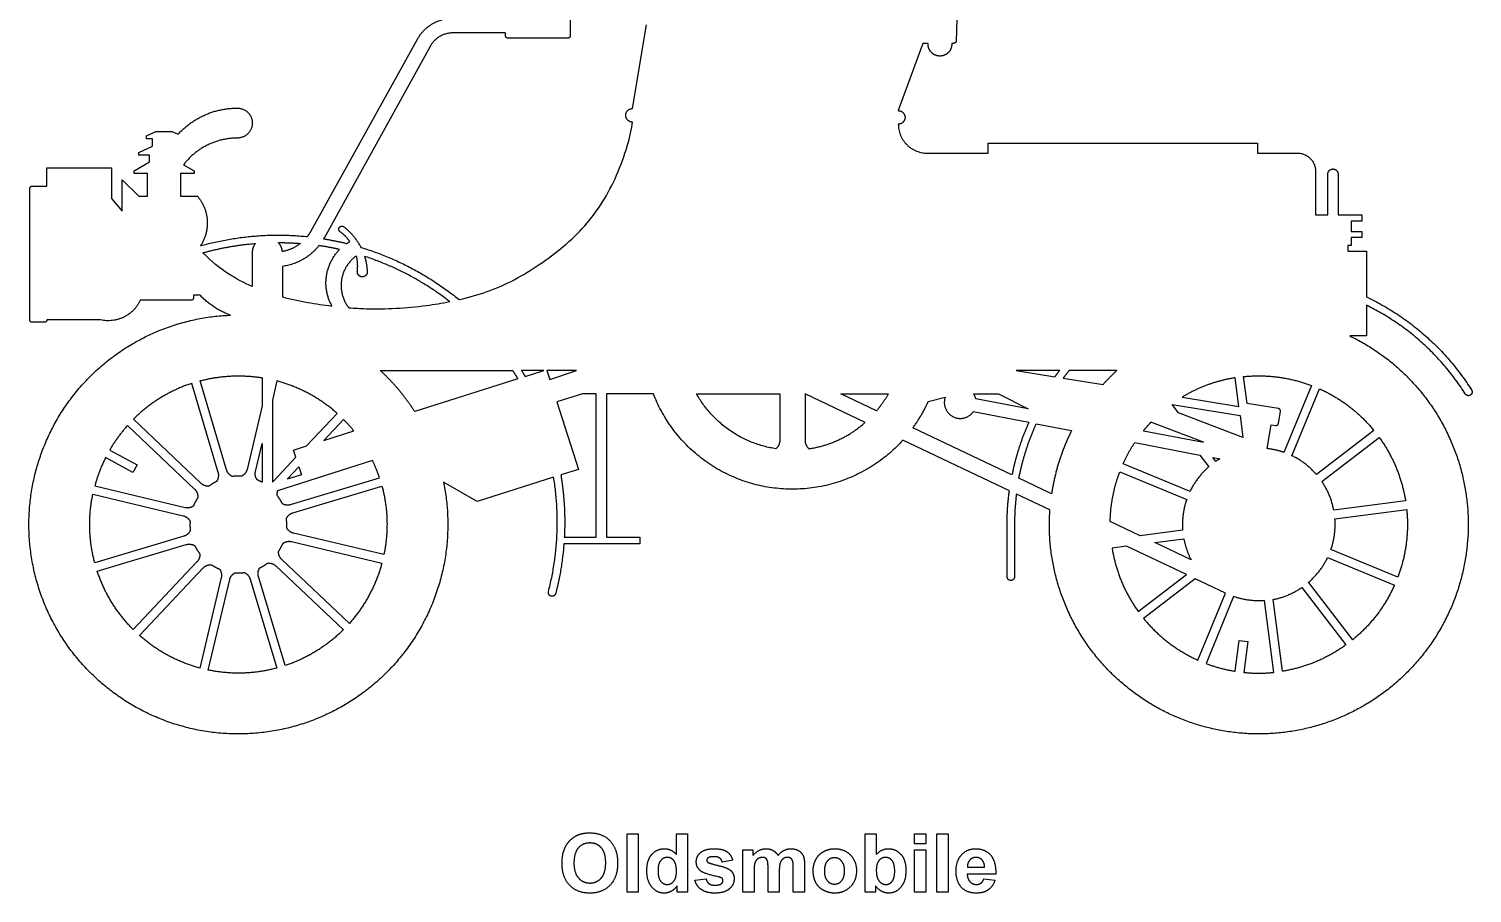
# Model space of a CAD drawing. Header units: millimetres. Extents: x -155 to 163, y -128 to 149.
# Drawn here: x 94.2 to 161.7, y -126.9 to -86.5 of the extents above; entities that cross this region are included whole.
import ezdxf

# ---------------------------------------------------------------- set-up
doc = ezdxf.new("R2010")
doc.units = ezdxf.units.MM
doc.header["$MEASUREMENT"] = 0
doc.layers.add('Layer 03', color=5, linetype='Continuous')

msp = doc.modelspace()

# ---------------------------------------------------------------- linework, layer by layer
at = {"layer": 'Layer 03'}
for p, q in [((138.308, -64.295), (137.602, -87.025)), ((119.554, -85.826), (119.554, -86.777)), ((122.464, -90.183), (123.117, -86.266)), ((107.435, -95.906), (112.401, -86.941)), ((116.526, -86.645), (114.068, -86.645)), ((116.526, -86.777), (116.526, -86.645)), ((119.444, -86.888), (116.637, -86.888)), ((113.001, -87.273), (108.035, -96.239)), ((136.046, -87.132), (134.9, -90.281)), ((136.294, -87.132), (136.046, -87.132)), ((137.492, -87.132), (137.398, -87.132)), ((99.739, -91.452), (100.174, -91.25)), ((99.739, -91.591), (99.739, -91.452)), ((100.006, -91.591), (99.739, -91.591)), ((100.006, -91.943), (100.006, -91.591)), ((100.174, -91.25), (100.931, -91.25)), ((100.931, -91.25), (101.212, -91.38)), ((139.099, -92.269), (139.099, -91.809)), ((139.099, -91.809), (151.695, -91.809)), ((151.695, -91.809), (151.695, -92.269)), ((99.372, -92.238), (100.006, -91.943)), ((99.372, -92.361), (99.372, -92.238)), ((99.872, -92.361), (99.372, -92.361)), ((99.872, -92.68), (99.872, -92.361)), ((136.258, -92.269), (139.099, -92.269)), ((151.695, -92.269), (153.577, -92.269)), ((95.07, -93.81), (95.07, -92.956)), ((95.07, -92.956), (98.094, -92.956)), ((98.094, -92.956), (98.094, -94.387)), ((99.149, -93.097), (99.872, -92.68)), ((99.149, -93.224), (99.149, -93.097)), ((101.464, -92.813), (101.956, -93.097)), ((101.956, -93.097), (101.956, -93.224)), ((154.42, -93.112), (154.42, -95.158)), ((94.384, -93.81), (95.07, -93.81)), ((98.599, -94.989), (98.599, -93.51)), ((98.599, -93.51), (99.375, -94.286)), ((99.775, -93.224), (99.149, -93.224)), ((99.775, -94.286), (99.775, -93.224)), ((101.956, -93.224), (101.33, -93.224)), ((101.33, -93.224), (101.33, -94.286)), ((154.99, -95.158), (154.99, -93.25)), ((155.472, -93.25), (155.472, -95.158)), ((94.274, -100.069), (94.274, -93.92)), ((98.094, -94.387), (98.599, -94.989)), ((99.375, -94.286), (99.775, -94.286)), ((101.33, -94.286), (102.118, -94.286)), ((154.42, -95.158), (154.99, -95.158)), ((155.472, -95.158), (156.579, -95.158)), ((156.579, -95.158), (156.579, -95.442)), ((156.579, -95.442), (156.089, -95.442)), ((156.089, -95.442), (156.089, -95.934)), ((156.089, -95.934), (156.579, -95.934)), ((156.579, -96.218), (156.089, -96.218)), ((156.089, -96.218), (156.089, -96.589)), ((156.579, -95.934), (156.579, -96.218)), ((104.673, -96.931), (104.673, -98.504)), ((156.089, -96.589), (155.934, -96.589)), ((155.934, -96.589), (155.934, -96.851)), ((155.934, -96.851), (156.803, -96.851)), ((156.803, -96.851), (156.803, -98.995)), ((106.09, -97.564), (106.09, -98.992)), ((101.816, -99.152), (99.439, -99.152)), ((102.229, -98.906), (101.926, -98.906)), ((101.926, -98.906), (101.926, -99.041)), ((156.803, -99.382), (156.803, -100.816)), ((94.96, -100.18), (94.384, -100.18)), ((97.587, -100.069), (95.07, -100.069)), ((156.803, -100.816), (156.026, -100.816)), ((110.67, -102.434), (116.859, -102.434)), ((118.314, -102.434), (117.271, -102.434)), ((117.44, -102.712), (118.314, -102.434)), ((119.845, -102.434), (118.462, -102.434)), ((118.462, -102.434), (118.599, -102.863)), ((118.599, -102.863), (119.845, -102.434)), ((142.448, -102.434), (140.414, -102.434)), ((140.414, -102.434), (142.229, -102.726)), ((145.122, -102.434), (142.892, -102.434)), ((103.09, -107.2), (101.847, -103.035)), ((103.479, -107.084), (102.236, -102.919)), ((105.14, -102.773), (105.14, -104.09)), ((105.835, -102.922), (105.623, -103.816)), ((117.099, -102.82), (112.28, -104.354)), ((142.616, -102.788), (144.476, -103.088)), ((150.828, -104.111), (150.651, -102.773)), ((151.22, -103.978), (151.053, -102.72)), ((154.232, -103.137), (152.938, -106.265)), ((153.313, -106.42), (154.607, -103.292)), ((105.623, -103.816), (105.623, -107.649)), ((120.124, -103.524), (118.93, -103.903)), ((118.93, -103.903), (119.934, -107.057)), ((120.765, -103.524), (120.124, -103.524)), ((120.765, -110.236), (120.765, -103.524)), ((123.443, -103.524), (121.251, -103.524)), ((121.251, -103.524), (121.251, -110.236)), ((125.462, -103.524), (129.357, -103.524)), ((129.357, -103.524), (129.357, -105.695)), ((130.537, -103.524), (130.537, -105.695)), ((133.356, -104.86), (130.537, -103.524)), ((133.886, -104.315), (132.216, -103.524)), ((132.216, -103.524), (134.432, -103.524)), ((136.296, -103.892), (137.094, -103.678)), ((138.425, -103.524), (139.582, -103.524)), ((140.974, -104.224), (138.525, -103.755)), ((139.582, -103.524), (140.974, -104.224)), ((148.171, -103.683), (150.828, -104.111)), ((105.14, -104.09), (104.434, -107.057)), ((107.221, -105.964), (108.656, -104.446)), ((138.409, -104.359), (141.002, -104.855)), ((147.712, -104.03), (150.884, -104.541)), ((148.008, -104.415), (147.712, -104.03)), ((151.019, -105.562), (148.008, -104.415)), ((150.884, -104.541), (151.019, -105.562)), ((152.682, -104.214), (151.22, -103.978)), ((152.681, -104.914), (152.773, -104.341)), ((101.998, -107.996), (98.838, -105.01)), ((99.117, -104.715), (102.276, -107.701)), ((108.951, -104.725), (108.02, -105.71)), ((108.02, -105.71), (109.432, -105.26)), ((140.218, -107.318), (135.581, -105.119)), ((141.354, -104.923), (143.008, -105.239)), ((146.364, -105.255), (149.172, -105.792)), ((149.172, -105.792), (146.714, -104.856)), ((152.156, -106.087), (152.336, -104.97)), ((152.336, -104.97), (152.554, -105.006)), ((157.151, -105.242), (154.467, -107.304)), ((104.829, -107.151), (105.14, -105.844)), ((105.14, -105.844), (105.14, -107.664)), ((106.612, -106.158), (107.221, -105.964)), ((140.094, -108.056), (135.114, -105.694)), ((145.961, -105.804), (149.011, -106.387)), ((154.714, -107.626), (157.398, -105.564)), ((99.098, -107.203), (97.818, -106.511)), ((98.011, -106.154), (99.291, -106.846)), ((105.67, -107.605), (106.719, -106.495)), ((110.307, -106.648), (105.857, -108.064)), ((106.719, -106.495), (106.612, -106.158)), ((149.011, -106.387), (149.43, -106.933)), ((149.752, -106.686), (149.611, -106.502)), ((149.611, -106.502), (149.941, -106.565)), ((99.291, -106.846), (99.098, -107.203)), ((106.309, -107.521), (106.86, -106.937)), ((106.978, -107.308), (106.309, -107.521)), ((106.86, -106.937), (106.978, -107.308)), ((119.934, -107.057), (119.114, -107.318)), ((145.263, -107.168), (148.39, -108.462)), ((148.545, -108.086), (145.418, -106.793)), ((97.315, -107.83), (101.543, -108.837)), ((106.466, -108.698), (110.631, -107.455)), ((106.582, -109.087), (110.747, -107.844)), ((115.197, -108.565), (113.624, -107.657)), ((118.778, -107.425), (115.197, -108.565)), ((142.072, -108.197), (140.543, -107.472)), ((97.221, -108.225), (101.449, -109.232)), ((141.989, -108.955), (140.425, -108.213)), ((158.626, -108.525), (155.271, -108.968)), ((155.324, -109.371), (158.68, -108.928)), ((110.837, -111.048), (106.609, -110.042)), ((139.988, -112.08), (139.988, -109.637)), ((140.336, -109.637), (140.336, -112.08)), ((146.22, -110.164), (144.811, -109.496)), ((148.201, -109.903), (146.22, -110.164)), ((101.476, -110.187), (97.311, -111.43)), ((97.427, -111.819), (101.592, -110.576)), ((106.515, -110.437), (110.743, -111.443)), ((122.802, -110.543), (119.257, -110.543)), ((119.277, -110.236), (120.765, -110.236)), ((121.251, -110.236), (122.802, -110.236)), ((122.802, -110.236), (122.802, -110.543)), ((145.582, -110.658), (144.899, -110.749)), ((148.375, -111.983), (145.582, -110.658)), ((146.896, -110.485), (148.254, -110.305)), ((148.598, -111.292), (146.896, -110.485)), ((102.093, -111.389), (99.107, -114.548)), ((109.22, -114.263), (106.06, -111.278)), ((154.98, -111.187), (158.107, -112.481)), ((158.263, -112.106), (155.135, -110.812)), ((99.402, -114.827), (102.388, -111.668)), ((105.781, -111.573), (108.941, -114.559)), ((146.127, -113.709), (148.375, -111.983)), ((103.229, -112.122), (102.222, -116.351)), ((102.618, -116.445), (103.624, -112.216)), ((104.579, -112.19), (105.822, -116.355)), ((106.211, -116.239), (104.968, -112.073)), ((148.787, -112.178), (146.374, -114.032)), ((150.212, -112.854), (148.787, -112.178)), ((153.773, -112.588), (155.835, -115.272)), ((156.157, -115.025), (154.095, -112.341)), ((148.918, -115.982), (150.212, -112.854)), ((150.587, -113.009), (149.294, -116.137)), ((152.472, -116.554), (152.028, -113.198)), ((152.874, -116.501), (152.431, -113.145)), ((150.657, -116.502), (150.847, -115.058)), ((150.847, -115.058), (151.249, -115.111)), ((151.249, -115.111), (151.06, -116.554)), ((122.209, -126.828), (122.209, -124.111)), ((122.209, -124.111), (122.732, -124.111)), ((122.732, -124.111), (122.732, -126.828)), ((124.521, -125.076), (124.521, -124.111)), ((124.521, -124.111), (125.044, -124.111)), ((125.044, -124.111), (125.044, -126.828)), ((133.348, -126.828), (133.348, -124.111)), ((133.348, -124.111), (133.871, -124.111)), ((133.871, -124.111), (133.871, -125.076)), ((135.661, -124.567), (135.661, -124.111)), ((135.661, -124.111), (136.184, -124.111)), ((136.184, -124.111), (136.184, -124.567)), ((136.707, -126.828), (136.707, -124.111)), ((136.707, -124.111), (137.23, -124.111)), ((137.23, -124.111), (137.23, -126.828)), ((127.626, -126.828), (127.626, -124.854)), ((127.626, -124.854), (128.099, -124.854)), ((128.099, -124.854), (128.099, -125.121)), ((136.184, -124.567), (135.661, -124.567)), ((135.661, -126.828), (135.661, -124.854)), ((135.661, -124.854), (136.184, -124.854)), ((136.184, -124.854), (136.184, -126.828)), ((127.154, -125.343), (126.664, -125.428)), ((130.513, -125.562), (130.513, -126.828)), ((125.382, -126.271), (125.905, -126.204)), ((128.15, -125.869), (128.15, -126.828)), ((128.808, -126.828), (128.808, -125.746)), ((129.331, -125.88), (129.331, -126.828)), ((129.989, -126.828), (129.989, -125.699)), ((139.458, -125.985), (138.125, -125.985)), ((138.134, -125.664), (138.935, -125.664)), ((138.901, -126.204), (139.424, -126.271)), ((122.732, -126.828), (122.209, -126.828)), ((124.555, -126.828), (124.555, -126.54)), ((125.044, -126.828), (124.555, -126.828)), ((128.15, -126.828), (127.626, -126.828)), ((129.331, -126.828), (128.808, -126.828)), ((130.513, -126.828), (129.989, -126.828)), ((133.838, -126.828), (133.348, -126.828)), ((133.838, -126.54), (133.838, -126.828)), ((136.184, -126.828), (135.661, -126.828)), ((137.23, -126.828), (136.707, -126.828))]:
    msp.add_line(p, q, dxfattribs=at)
for points, weights in [([(112.401, -86.941), (112.945, -85.959), (114.068, -85.959)], [1, 0.861566488663, 1]), ([(114.068, -86.645), (113.35, -86.645), (113.001, -87.273)], [1, 0.861566488705, 1]), ([(116.637, -86.888), (116.526, -86.888), (116.526, -86.777)], [1, 0.707106781187, 1]), ([(119.554, -86.777), (119.554, -86.888), (119.444, -86.888)], [1, 0.707106781187, 1]), ([(137.602, -87.025), (137.599, -87.132), (137.492, -87.132)], [1, 0.717993996247, 1]), ([(101.212, -91.38), (102.33, -90.162), (103.983, -90.162)], [1, 0.915466501608, 1]), ([(134.9, -90.911), (134.9, -92.269), (136.258, -92.269)], [1, 0.707106768895, 1]), ([(103.983, -91.562), (102.413, -91.562), (101.464, -92.813)], [1, 0.895659926794, 1]), ([(153.577, -92.269), (154.42, -92.269), (154.42, -93.112)], [1, 0.707106781187, 1]), ([(94.274, -93.92), (94.274, -93.81), (94.384, -93.81)], [1, 0.707106781187, 1]), ([(102.118, -94.286), (103.057, -95.391), (102.257, -96.6)], [1, 0.799317295112, 1]), ([(108.943, -95.699), (109.465, -96.092), (109.76, -96.677)], [1, 0.973946892104, 1]), ([(102.257, -96.6), (104.716, -95.911), (107.256, -96.173)], [1, 0.982373297411, 1]), ([(102.366, -96.931), (103.574, -96.594), (104.825, -96.493)], [1, 0.995427208101, 1]), ([(104.825, -96.493), (104.673, -96.686), (104.673, -96.931)], [1, 0.945145720383, 1]), ([(106.087, -96.87), (106.067, -96.629), (105.903, -96.451)], [1, 0.946210454214, 1]), ([(105.903, -96.451), (106.418, -96.452), (106.932, -96.493)], [1, 0.999222636631, 1]), ([(106.932, -96.493), (106.556, -96.786), (106.087, -96.87)], [1, 0.970831665588, 1]), ([(107.256, -96.173), (107.356, -96.047), (107.435, -95.906)], [1, 0.996520216277, 1]), ([(108.035, -96.239), (108.025, -96.256), (108.015, -96.274)], [1, 0.999970001579, 1]), ([(108.015, -96.274), (108.56, -96.362), (109.097, -96.495)], [1, 0.999152602144, 1]), ([(109.243, -96.403), (109.053, -96.136), (108.787, -95.945)], [1, 0.986652271872, 1]), ([(109.097, -96.495), (109.168, -96.446), (109.243, -96.403)], [1, 0.999254975535, 1]), ([(107.799, -96.593), (107.141, -97.425), (106.09, -97.564)], [1, 0.926710023049, 1]), ([(108.764, -96.774), (108.285, -96.665), (107.799, -96.593)], [1, 0.999293707278, 1]), ([(108.409, -99.419), (107.598, -97.964), (108.764, -96.774)], [1, 0.800975590875, 1]), ([(109.595, -97.794), (109.64, -97.43), (109.551, -97.073)], [1, 0.983257225704, 1]), ([(109.76, -96.677), (112.299, -97.444), (114.356, -99.12)], [1, 0.981012002275, 1]), ([(113.915, -99.214), (112.108, -97.806), (109.931, -97.095)], [1, 0.984987538407, 1]), ([(109.931, -97.095), (110.041, -97.445), (110.058, -97.812)], [1, 0.991570658556, 1]), ([(99.439, -99.152), (98.881, -100.352), (97.587, -100.069)], [1, 0.780442320309, 1]), ([(101.926, -99.041), (101.926, -99.152), (101.816, -99.152)], [1, 0.707106781187, 1]), ([(103.662, -99.847), (102.833, -99.548), (102.229, -98.906)], [1, 0.972562708064, 1]), ([(156.803, -98.995), (159.89, -100.458), (161.715, -103.344)], [1, 0.960413113567, 1]), ([(161.421, -103.531), (159.697, -100.805), (156.803, -99.382)], [1, 0.962406657446, 1]), ([(94.384, -100.18), (94.274, -100.18), (94.274, -100.069)], [1, 0.707106781187, 1]), ([(95.07, -100.069), (95.07, -100.18), (94.96, -100.18)], [1, 0.707106781187, 1]), ([(112.28, -104.354), (111.598, -103.29), (110.67, -102.434)], [1, 0.991787060761, 1]), ([(116.859, -102.434), (116.982, -102.625), (117.099, -102.82)], [1, 0.999848432769, 1]), ([(117.271, -102.434), (117.357, -102.572), (117.44, -102.712)], [1, 0.999926580145, 1]), ([(142.229, -102.726), (142.336, -102.578), (142.448, -102.434)], [1, 0.999879786842, 1]), ([(142.892, -102.434), (142.751, -102.608), (142.616, -102.788)], [1, 0.999806393709, 1]), ([(144.476, -103.088), (144.784, -102.746), (145.122, -102.434)], [1, 0.998898599679, 1]), ([(101.847, -103.035), (100.283, -103.552), (99.117, -104.715)], [1, 0.973072013783, 1]), ([(102.236, -102.919), (103.673, -102.535), (105.14, -102.773)], [1, 0.977896461911, 1]), ([(108.656, -104.446), (107.426, -103.35), (105.835, -102.922)], [1, 0.973072013783, 1]), ([(150.651, -102.773), (149.323, -102.988), (148.171, -103.683)], [1, 0.981796141477, 1]), ([(151.053, -102.72), (152.692, -102.552), (154.232, -103.137)], [1, 0.973072013783, 1]), ([(154.607, -103.292), (156.11, -103.966), (157.151, -105.242)], [1, 0.973072013783, 1]), ([(129.171, -106.095), (126.688, -105.715), (125.462, -103.524)], [1, 0.89846992372, 1]), ([(134.432, -103.524), (134.196, -103.945), (133.886, -104.315)], [1, 0.995612384717, 1]), ([(135.581, -105.119), (136.002, -104.542), (136.296, -103.892)], [1, 0.994799142073, 1]), ([(138.525, -103.755), (138.495, -103.631), (138.425, -103.524)], [1, 0.985658350675, 1]), ([(152.773, -104.341), (152.791, -104.231), (152.682, -104.214)], [1, 0.707106781187, 1]), ([(98.838, -105.01), (98.366, -105.54), (98.011, -106.154)], [1, 0.994833706697, 1]), ([(109.432, -105.26), (109.205, -104.98), (108.951, -104.725)], [1, 0.998659713877, 1]), ([(130.723, -106.095), (132.222, -105.866), (133.356, -104.86)], [1, 0.959162645421, 1]), ([(141.002, -104.855), (140.474, -106.043), (140.218, -107.318)], [1, 0.993959561843, 1]), ([(140.543, -107.472), (140.798, -106.15), (141.354, -104.923)], [1, 0.993123980885, 1]), ([(143.008, -105.239), (142.303, -106.643), (142.072, -108.197)], [1, 0.987382664048, 1]), ([(146.714, -104.856), (146.531, -105.049), (146.364, -105.255)], [1, 0.999270747243, 1]), ([(152.554, -105.006), (152.663, -105.023), (152.681, -104.914)], [1, 0.707106781186, 1]), ([(129.357, -105.695), (129.357, -105.938), (129.171, -106.095)], [1, 0.906307787037, 1]), ([(130.537, -105.695), (130.537, -105.938), (130.723, -106.095)], [1, 0.906307787037, 1]), ([(145.418, -106.793), (145.649, -106.276), (145.961, -105.804)], [1, 0.996703802234, 1]), ([(157.398, -105.564), (158.363, -106.899), (158.626, -108.525)], [1, 0.973072013783, 1]), ([(97.818, -106.511), (97.499, -107.145), (97.315, -107.83)], [1, 0.994833706697, 1]), ([(110.631, -107.455), (110.494, -107.041), (110.307, -106.648)], [1, 0.998042189445, 1]), ([(149.941, -106.565), (149.844, -106.622), (149.752, -106.686)], [1, 0.999506891315, 1]), ([(152.938, -106.265), (152.557, -106.132), (152.156, -106.087)], [1, 0.993680176555, 1]), ([(154.467, -107.304), (153.982, -106.742), (153.313, -106.42)], [1, 0.979078901912, 1]), ([(103.03, -107.605), (103.154, -107.416), (103.09, -107.2)], [1, 0.906307787037, 1]), ([(103.751, -107.39), (103.544, -107.3), (103.479, -107.084)], [1, 0.906307787037, 1]), ([(104.434, -107.057), (104.382, -107.277), (104.18, -107.378)], [1, 0.906307787037, 1]), ([(104.911, -107.551), (104.777, -107.371), (104.829, -107.151)], [1, 0.906307787037, 1]), ([(119.114, -107.318), (119.355, -108.768), (119.277, -110.236)], [1, 0.994053595942, 1]), ([(144.811, -109.496), (144.835, -108.293), (145.263, -107.168)], [1, 0.985349065203, 1]), ([(149.43, -106.933), (148.868, -107.418), (148.545, -108.086)], [1, 0.979078901912, 1]), ([(102.148, -108.376), (102.161, -108.151), (101.998, -107.996)], [1, 0.906307787037, 1]), ([(102.276, -107.701), (102.44, -107.856), (102.664, -107.83)], [1, 0.906307787037, 1]), ([(102.664, -107.83), (102.837, -107.7), (103.03, -107.605)], [1, 0.995481683624, 1]), ([(104.18, -107.378), (103.965, -107.363), (103.751, -107.39)], [1, 0.995481683624, 1]), ([(105.14, -107.664), (105.029, -107.601), (104.911, -107.551)], [1, 0.998413728144, 1]), ([(105.623, -107.649), (105.648, -107.629), (105.67, -107.605)], [1, 0.997820882549, 1]), ([(110.747, -107.844), (111.172, -109.436), (110.837, -111.048)], [1, 0.973072013783, 1]), ([(118.535, -112.779), (119.217, -110.128), (118.778, -107.425)], [1, 0.978754753559, 1]), ([(155.271, -108.968), (155.132, -108.239), (154.714, -107.626)], [1, 0.979078901912, 1]), ([(97.311, -111.43), (96.886, -109.838), (97.221, -108.225)], [1, 0.973072013783, 1]), ([(101.944, -108.754), (102.028, -108.555), (102.148, -108.376)], [1, 0.995481683624, 1]), ([(105.857, -108.064), (105.824, -108.166), (105.836, -108.272)], [1, 0.97629600712, 1]), ([(105.836, -108.272), (105.966, -108.444), (106.061, -108.638)], [1, 0.995481683624, 1]), ([(106.061, -108.638), (106.25, -108.762), (106.466, -108.698)], [1, 0.906307787037, 1]), ([(139.988, -109.637), (139.988, -108.843), (140.094, -108.056)], [1, 0.997733757919, 1]), ([(140.425, -108.213), (140.336, -108.922), (140.336, -109.637)], [1, 0.99804897293, 1]), ([(148.39, -108.462), (148.146, -109.162), (148.201, -109.903)], [1, 0.979078901912, 1]), ([(101.449, -109.232), (101.669, -109.284), (101.77, -109.485)], [1, 0.906307787037, 1]), ([(101.543, -108.837), (101.763, -108.889), (101.944, -108.754)], [1, 0.906307787037, 1]), ([(106.276, -109.358), (106.366, -109.152), (106.582, -109.087)], [1, 0.906307787037, 1]), ([(106.288, -109.788), (106.303, -109.573), (106.276, -109.358)], [1, 0.995481683624, 1]), ([(155.135, -110.812), (155.379, -110.111), (155.324, -109.371)], [1, 0.979078901912, 1]), ([(158.68, -108.928), (158.847, -110.566), (158.263, -112.106)], [1, 0.973072013783, 1]), ([(101.782, -109.915), (101.692, -110.122), (101.476, -110.187)], [1, 0.906307787037, 1]), ([(101.77, -109.485), (101.755, -109.701), (101.782, -109.915)], [1, 0.995481683624, 1]), ([(106.609, -110.042), (106.389, -109.99), (106.288, -109.788)], [1, 0.906307787037, 1]), ([(101.592, -110.576), (101.808, -110.511), (101.997, -110.635)], [1, 0.906307787037, 1]), ([(101.997, -110.635), (102.092, -110.829), (102.222, -111.002)], [1, 0.995481683624, 1]), ([(105.91, -110.898), (106.03, -110.718), (106.114, -110.519)], [1, 0.995481683624, 1]), ([(106.114, -110.519), (106.295, -110.385), (106.515, -110.437)], [1, 0.906307787037, 1]), ([(119.257, -110.543), (119.167, -111.722), (118.872, -112.866)], [1, 0.9961436666, 1]), ([(148.254, -110.305), (148.353, -110.824), (148.598, -111.292)], [1, 0.989237540699, 1]), ([(102.222, -111.002), (102.248, -111.225), (102.093, -111.389)], [1, 0.906307787037, 1]), ([(106.06, -111.278), (105.897, -111.123), (105.91, -110.898)], [1, 0.906307787037, 1]), ([(144.899, -110.749), (145.162, -112.375), (146.127, -113.709)], [1, 0.973072013783, 1]), ([(154.095, -112.341), (154.657, -111.856), (154.98, -111.187)], [1, 0.979078901912, 1]), ([(99.107, -114.548), (97.944, -113.383), (97.427, -111.819)], [1, 0.973072013783, 1]), ([(102.388, -111.668), (102.543, -111.504), (102.768, -111.518)], [1, 0.906307787037, 1]), ([(102.768, -111.518), (102.948, -111.638), (103.147, -111.722)], [1, 0.995481683624, 1]), ([(103.147, -111.722), (103.281, -111.903), (103.229, -112.122)], [1, 0.906307787037, 1]), ([(103.624, -112.216), (103.676, -111.997), (103.878, -111.896)], [1, 0.906307787037, 1]), ([(103.878, -111.896), (104.093, -111.911), (104.307, -111.884)], [1, 0.995481683624, 1]), ([(104.307, -111.884), (104.514, -111.974), (104.579, -112.19)], [1, 0.906307787037, 1]), ([(104.968, -112.073), (104.903, -111.857), (105.027, -111.669)], [1, 0.906307787037, 1]), ([(105.027, -111.669), (105.221, -111.574), (105.394, -111.444)], [1, 0.995481683624, 1]), ([(105.394, -111.444), (105.618, -111.418), (105.781, -111.573)], [1, 0.906307787037, 1]), ([(110.743, -111.443), (110.315, -113.034), (109.22, -114.263)], [1, 0.973072013783, 1]), ([(152.431, -113.145), (153.16, -113.006), (153.773, -112.588)], [1, 0.979078901912, 1]), ([(158.107, -112.481), (157.434, -113.984), (156.157, -115.025)], [1, 0.973072013783, 1]), ([(152.028, -113.198), (151.288, -113.253), (150.587, -113.009)], [1, 0.979078901912, 1]), ([(146.374, -114.032), (147.415, -115.308), (148.918, -115.982)], [1, 0.973072013783, 1]), ([(108.941, -114.559), (107.775, -115.722), (106.211, -116.239)], [1, 0.973072013783, 1]), ([(102.222, -116.351), (100.632, -115.923), (99.402, -114.827)], [1, 0.973072013783, 1]), ([(155.835, -115.272), (154.5, -116.237), (152.874, -116.501)], [1, 0.973072013783, 1]), ([(105.822, -116.355), (104.23, -116.78), (102.618, -116.445)], [1, 0.973072013783, 1]), ([(149.294, -116.137), (149.957, -116.389), (150.657, -116.502)], [1, 0.994833706697, 1]), ([(151.06, -116.554), (151.766, -116.626), (152.472, -116.554)], [1, 0.994833706697, 1])]:
    msp.add_rational_spline(points, weights, degree=2, dxfattribs=at)
for points, weights, knots in [([(137.398, -87.132), (137.416, -87.373), (137.252, -87.55), (137.088, -87.727), (136.846, -87.727), (136.605, -87.727), (136.441, -87.55), (136.276, -87.373), (136.294, -87.132)], [1, 0.916518495185, 1, 0.916518495185, 1, 0.916518495185, 1, 0.916518495185, 1], [15482.188005, 15482.188005, 15482.188005, 15486.309373, 15486.309373, 15490.430741, 15490.430741, 15494.552109, 15494.552109, 15498.673477, 15498.673477, 15498.673477]), ([(103.983, -90.162), (104.683, -90.162), (104.683, -90.862), (104.683, -91.562), (103.983, -91.562)], [1, 0.707106774995, 1, 0.707106774995, 1], [17667.557445, 17667.557445, 17667.557445, 17677.50671, 17677.50671, 17687.455975, 17687.455975, 17687.455975]), ([(122.464, -90.813), (122.149, -90.813), (122.149, -90.498), (122.149, -90.183), (122.464, -90.183)], [1, 0.707106781177, 1, 0.707106781177, 1], [14713.355231, 14713.355231, 14713.355231, 14717.834377, 14717.834377, 14722.313522, 14722.313522, 14722.313522]), ([(134.9, -90.281), (135.215, -90.281), (135.215, -90.596), (135.215, -90.911), (134.9, -90.911)], [1, 0.707106781187, 1, 0.707106781187, 1], [15531.241244, 15531.241244, 15531.241244, 15535.720389, 15535.720389, 15540.199535, 15540.199535, 15540.199535]), ([(154.99, -93.25), (154.99, -93.009), (155.231, -93.009), (155.472, -93.009), (155.472, -93.25)], [1, 0.707106823793, 1, 0.707106823793, 1], [15777.460028, 15777.460028, 15777.460028, 15780.883138, 15780.883138, 15784.306248, 15784.306248, 15784.306248]), ([(108.787, -95.945), (108.676, -95.865), (108.749, -95.749), (108.823, -95.633), (108.943, -95.699)], [1, 0.728538256713, 1, 0.728538256713, 1], [14537.170102, 14537.170102, 14537.170102, 14539.163426, 14539.163426, 14541.156749, 14541.156749, 14541.156749]), ([(109.551, -97.073), (108.96, -97.492), (108.853, -98.208), (108.746, -98.925), (109.19, -99.497)], [1, 0.919543678515, 1, 0.919543678515, 1], [384.175954, 384.175954, 384.175954, 396.56711, 396.56711, 408.958266, 408.958266, 408.958266]), ([(110.058, -97.812), (110.063, -97.914), (109.991, -97.986), (109.919, -98.059), (109.817, -98.055), (109.715, -98.051), (109.649, -97.973), (109.583, -97.896), (109.595, -97.794)], [1, 0.915615090725, 1, 0.915615090725, 1, 0.915615090725, 1, 0.915615090725, 1], [370.641636, 370.641636, 370.641636, 372.381683, 372.381683, 374.12173, 374.12173, 375.861776, 375.861776, 377.601823, 377.601823, 377.601823]), ([(113.624, -107.657), (115.007, -114.36), (109.189, -117.965), (103.371, -121.57), (97.984, -117.347), (92.598, -113.124), (94.71, -106.613), (96.823, -100.103), (103.662, -99.847)], [1, 0.819756132623, 1, 0.819756132623, 1, 0.819756132623, 1, 0.819756132623, 1], [16907.724273, 16907.724273, 16907.724273, 17015.841968, 17015.841968, 17123.959664, 17123.959664, 17232.07736, 17232.07736, 17340.195055, 17340.195055, 17340.195055]), ([(156.026, -100.816), (161.331, -103.38), (161.553, -109.268), (161.775, -115.156), (156.677, -118.112), (151.579, -121.068), (146.579, -117.95), (141.579, -114.833), (141.989, -108.955)], [1, 0.856942109806, 1, 0.856942109806, 1, 0.856942109806, 1, 0.856942109806, 1], [16000.996289, 16000.996289, 16000.996289, 16097.000681, 16097.000681, 16193.005073, 16193.005073, 16289.009465, 16289.009465, 16385.013857, 16385.013857, 16385.013857]), ([(135.114, -105.694), (132.5, -108.58), (128.672, -107.868), (124.845, -107.156), (123.443, -103.524)], [1, 0.873061653108, 1, 0.873061653108, 1], [16524.724078, 16524.724078, 16524.724078, 16588.981165, 16588.981165, 16653.238253, 16653.238253, 16653.238253]), ([(137.094, -103.678), (136.875, -104.293), (137.455, -104.593), (138.034, -104.893), (138.409, -104.359)], [1, 0.753273635669, 1, 0.753273635669, 1], [6552.697616, 6552.697616, 6552.697616, 6562.403402, 6562.403402, 6572.109189, 6572.109189, 6572.109189]), ([(161.715, -103.344), (161.808, -103.492), (161.661, -103.585), (161.514, -103.678), (161.421, -103.531)], [1, 0.707106781187, 1, 0.707106781187, 1], [15927.264892, 15927.264892, 15927.264892, 15929.740857, 15929.740857, 15932.216822, 15932.216822, 15932.216822]), ([(140.336, -112.08), (140.336, -112.254), (140.162, -112.254), (139.988, -112.254), (139.988, -112.08)], [1, 0.707106781187, 1, 0.707106781187, 1], [16433.864265, 16433.864265, 16433.864265, 16436.34023, 16436.34023, 16438.816195, 16438.816195, 16438.816195]), ([(118.872, -112.866), (118.829, -113.035), (118.66, -112.991), (118.491, -112.948), (118.535, -112.779)], [1, 0.707106781187, 1, 0.707106781187, 1], [16803.488331, 16803.488331, 16803.488331, 16805.963906, 16805.963906, 16808.439481, 16808.439481, 16808.439481])]:
    msp.add_rational_spline(points, weights, degree=2, knots=knots, dxfattribs=at)
for points, knots in [([(114.356, -99.12), (114.808, -99.017), (116.19, -98.628), (118.124, -97.568), (120.366, -95.748), (121.818, -93.406), (122.405, -91.408), (122.464, -90.813)], [14600.185792, 14600.185792, 14600.185792, 14600.185792, 14612.156239, 14637.455989, 14662.755738, 14688.055488, 14713.355231, 14713.355231, 14713.355231, 14713.355231]), ([(106.09, -98.992), (106.474, -99.094), (107.213, -99.25), (108.021, -99.372), (108.409, -99.419)], [336.807253, 336.807253, 336.807253, 336.807253, 348.960027, 359.769383, 359.769383, 359.769383, 359.769383]), ([(109.19, -99.497), (109.46, -99.519), (110.666, -99.587), (112.215, -99.501), (113.553, -99.286), (113.915, -99.214)], [408.958266, 408.958266, 408.958266, 408.958266, 416.293398, 441.593146, 451.05725, 451.05725, 451.05725, 451.05725])]:
    msp.add_open_spline(points, degree=3, knots=knots, dxfattribs=at)
for points, degree in [([(104.673, -98.504), (103.931, -98.183), (103.165, -97.731), (102.366, -96.931)], 3), ([(119.542, -124.414), (119.7, -124.248), (119.889, -124.168)], 2), ([(119.889, -124.168), (120.139, -124.06), (120.466, -124.06)], 2), ([(120.466, -124.06), (121.059, -124.06), (121.414, -124.434)], 2), ([(119.17, -125.486), (119.17, -125.07), (119.293, -124.788)], 2), ([(119.293, -124.788), (119.384, -124.579), (119.542, -124.414)], 2), ([(119.933, -124.766), (119.727, -124.999), (119.727, -125.468)], 2), ([(120.473, -124.533), (120.138, -124.533), (119.933, -124.766)], 2), ([(121.01, -124.763), (120.808, -124.533), (120.473, -124.533)], 2), ([(121.213, -125.461), (121.213, -124.993), (121.01, -124.763)], 2), ([(121.414, -124.434), (121.77, -124.808), (121.77, -125.473)], 2), ([(123.369, -125.066), (123.602, -124.803), (123.957, -124.803)], 2), ([(123.957, -124.803), (124.283, -124.803), (124.521, -125.076)], 2), ([(125.652, -124.979), (125.854, -124.803), (126.28, -124.803)], 2), ([(126.28, -124.803), (126.685, -124.803), (126.882, -124.94)], 2), ([(128.099, -125.121), (128.357, -124.803), (128.713, -124.803)], 2), ([(128.713, -124.803), (128.902, -124.803), (129.041, -124.882)], 2), ([(129.041, -124.882), (129.181, -124.961), (129.27, -125.121)], 2), ([(129.27, -125.121), (129.399, -124.961), (129.549, -124.882)], 2), ([(129.549, -124.882), (129.699, -124.803), (129.869, -124.803)], 2), ([(129.869, -124.803), (130.085, -124.803), (130.235, -124.892)], 2), ([(130.235, -124.892), (130.385, -124.98), (130.459, -125.152)], 2), ([(131.407, -124.932), (131.64, -124.803), (131.929, -124.803)], 2), ([(131.929, -124.803), (132.374, -124.803), (132.659, -125.096)], 2), ([(133.871, -125.076), (134.109, -124.803), (134.435, -124.803)], 2), ([(134.435, -124.803), (134.79, -124.803), (135.023, -125.066)], 2), ([(137.86, -125.083), (138.118, -124.803), (138.513, -124.803)], 2), ([(138.513, -124.803), (138.957, -124.803), (139.213, -125.094)], 2), ([(119.523, -126.508), (119.17, -126.137), (119.17, -125.486)], 2), ([(119.727, -125.468), (119.727, -125.93), (119.938, -126.168)], 2), ([(121.005, -126.17), (121.213, -125.933), (121.213, -125.461)], 2), ([(121.77, -125.473), (121.77, -126.134), (121.417, -126.506)], 2), ([(123.137, -125.834), (123.137, -125.329), (123.369, -125.066)], 2), ([(123.784, -125.358), (123.66, -125.507), (123.66, -125.804)], 2), ([(124.09, -125.208), (123.907, -125.208), (123.784, -125.358)], 2), ([(124.4, -125.36), (124.279, -125.208), (124.09, -125.208)], 2), ([(124.521, -125.855), (124.521, -125.511), (124.4, -125.36)], 2), ([(125.449, -125.414), (125.449, -125.155), (125.652, -124.979)], 2), ([(125.684, -125.862), (125.449, -125.701), (125.449, -125.414)], 2), ([(125.998, -125.233), (125.939, -125.275), (125.939, -125.341)], 2), ([(125.939, -125.341), (125.939, -125.398), (125.991, -125.437)], 2), ([(125.991, -125.437), (126.061, -125.49), (126.477, -125.587)], 2), ([(126.293, -125.174), (126.087, -125.174), (125.998, -125.233)], 2), ([(126.545, -125.24), (126.457, -125.174), (126.293, -125.174)], 2), ([(126.664, -125.428), (126.633, -125.305), (126.545, -125.24)], 2), ([(126.882, -124.94), (127.079, -125.076), (127.154, -125.343)], 2), ([(128.191, -125.461), (128.15, -125.584), (128.15, -125.869)], 2), ([(128.326, -125.273), (128.232, -125.338), (128.191, -125.461)], 2), ([(128.54, -125.208), (128.421, -125.208), (128.326, -125.273)], 2), ([(128.696, -125.249), (128.638, -125.208), (128.54, -125.208)], 2), ([(128.781, -125.374), (128.753, -125.29), (128.696, -125.249)], 2), ([(128.808, -125.746), (128.808, -125.457), (128.781, -125.374)], 2), ([(129.373, -125.471), (129.331, -125.601), (129.331, -125.88)], 2), ([(129.511, -125.275), (129.416, -125.342), (129.373, -125.471)], 2), ([(129.715, -125.208), (129.607, -125.208), (129.511, -125.275)], 2), ([(129.936, -125.32), (129.864, -125.208), (129.715, -125.208)], 2), ([(129.989, -125.699), (129.989, -125.405), (129.936, -125.32)], 2), ([(130.459, -125.152), (130.513, -125.279), (130.513, -125.562)], 2), ([(130.918, -125.813), (130.918, -125.551), (131.045, -125.306)], 2), ([(131.045, -125.306), (131.173, -125.061), (131.407, -124.932)], 2), ([(131.578, -125.384), (131.441, -125.543), (131.441, -125.841)], 2), ([(131.914, -125.225), (131.714, -125.225), (131.578, -125.384)], 2), ([(132.25, -125.384), (132.115, -125.225), (131.914, -125.225)], 2), ([(132.386, -125.837), (132.386, -125.543), (132.25, -125.384)], 2), ([(132.659, -125.096), (132.943, -125.389), (132.943, -125.836)], 2), ([(133.994, -125.356), (133.871, -125.504), (133.871, -125.804)], 2), ([(134.302, -125.208), (134.117, -125.208), (133.994, -125.356)], 2), ([(134.611, -125.36), (134.49, -125.208), (134.302, -125.208)], 2), ([(134.732, -125.853), (134.732, -125.511), (134.611, -125.36)], 2), ([(135.023, -125.066), (135.255, -125.329), (135.255, -125.821)], 2), ([(137.602, -125.856), (137.602, -125.362), (137.86, -125.083)], 2), ([(138.247, -125.331), (138.132, -125.453), (138.134, -125.664)], 2), ([(138.536, -125.208), (138.361, -125.208), (138.247, -125.331)], 2), ([(138.815, -125.324), (138.7, -125.208), (138.536, -125.208)], 2), ([(138.935, -125.664), (138.929, -125.441), (138.815, -125.324)], 2), ([(139.213, -125.094), (139.469, -125.385), (139.458, -125.985)], 2), ([(119.938, -126.168), (120.149, -126.407), (120.473, -126.407)], 2), ([(120.473, -126.407), (120.797, -126.407), (121.005, -126.17)], 2), ([(123.375, -126.603), (123.137, -126.327), (123.137, -125.834)], 2), ([(123.66, -125.804), (123.66, -126.124), (123.746, -126.267)], 2), ([(124.396, -126.319), (124.521, -126.164), (124.521, -125.855)], 2), ([(126.486, -126.12), (125.853, -125.978), (125.684, -125.862)], 2), ([(125.905, -126.204), (125.938, -126.353), (126.04, -126.431)], 2), ([(126.477, -125.587), (126.893, -125.683), (127.058, -125.822)], 2), ([(126.661, -126.19), (126.622, -126.152), (126.486, -126.12)], 2), ([(126.698, -126.29), (126.698, -126.23), (126.661, -126.19)], 2), ([(127.221, -126.213), (127.221, -126.486), (126.995, -126.683)], 2), ([(127.058, -125.822), (127.221, -125.962), (127.221, -126.213)], 2), ([(131.045, -126.394), (130.918, -126.155), (130.918, -125.813)], 2), ([(131.441, -125.841), (131.441, -126.14), (131.578, -126.298)], 2), ([(132.25, -126.298), (132.386, -126.14), (132.386, -125.837)], 2), ([(132.943, -125.836), (132.943, -126.286), (132.656, -126.583)], 2), ([(133.871, -125.804), (133.871, -126.115), (133.967, -126.263)], 2), ([(134.612, -126.325), (134.732, -126.175), (134.732, -125.853)], 2), ([(135.255, -125.821), (135.255, -126.329), (135.019, -126.604)], 2), ([(137.797, -126.54), (137.602, -126.269), (137.602, -125.856)], 2), ([(138.125, -125.985), (138.131, -126.216), (138.254, -126.345)], 2), ([(138.772, -126.41), (138.857, -126.346), (138.901, -126.204)], 2), ([(120.474, -126.879), (119.876, -126.879), (119.523, -126.508)], 2), ([(121.417, -126.506), (121.064, -126.879), (120.474, -126.879)], 2), ([(123.948, -126.879), (123.614, -126.879), (123.375, -126.603)], 2), ([(123.746, -126.267), (123.871, -126.474), (124.094, -126.474)], 2), ([(124.274, -126.794), (124.112, -126.879), (123.948, -126.879)], 2), ([(124.094, -126.474), (124.272, -126.474), (124.396, -126.319)], 2), ([(124.555, -126.54), (124.436, -126.708), (124.274, -126.794)], 2), ([(125.688, -126.716), (125.454, -126.552), (125.382, -126.271)], 2), ([(126.325, -126.879), (125.923, -126.879), (125.688, -126.716)], 2), ([(126.04, -126.431), (126.142, -126.508), (126.325, -126.508)], 2), ([(126.325, -126.508), (126.528, -126.508), (126.63, -126.432)], 2), ([(126.995, -126.683), (126.769, -126.879), (126.325, -126.879)], 2), ([(126.63, -126.432), (126.698, -126.379), (126.698, -126.29)], 2), ([(131.418, -126.756), (131.173, -126.632), (131.045, -126.394)], 2), ([(131.932, -126.879), (131.662, -126.879), (131.418, -126.756)], 2), ([(131.578, -126.298), (131.714, -126.457), (131.914, -126.457)], 2), ([(131.914, -126.457), (132.115, -126.457), (132.25, -126.298)], 2), ([(132.656, -126.583), (132.368, -126.879), (131.932, -126.879)], 2), ([(134.116, -126.792), (133.954, -126.705), (133.838, -126.54)], 2), ([(133.967, -126.263), (134.1, -126.474), (134.322, -126.474)], 2), ([(134.444, -126.879), (134.278, -126.879), (134.116, -126.792)], 2), ([(134.322, -126.474), (134.492, -126.474), (134.612, -126.325)], 2), ([(135.019, -126.604), (134.782, -126.879), (134.444, -126.879)], 2), ([(138.562, -126.879), (138.046, -126.879), (137.797, -126.54)], 2), ([(138.254, -126.345), (138.377, -126.474), (138.561, -126.474)], 2), ([(138.561, -126.474), (138.687, -126.474), (138.772, -126.41)], 2), ([(139.106, -126.724), (138.889, -126.879), (138.562, -126.879)], 2), ([(139.424, -126.271), (139.324, -126.568), (139.106, -126.724)], 2)]:
    msp.add_open_spline(points, degree=degree, dxfattribs=at)

doc.saveas('drawing.dxf')
